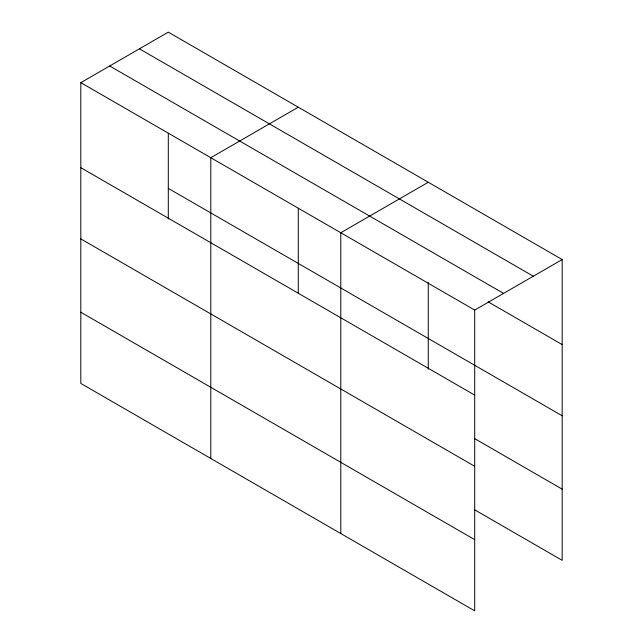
<?xml version="1.0" encoding="UTF-8"?>
<svg xmlns="http://www.w3.org/2000/svg" width="643" height="643" viewBox="0 0 643 643"><rect width="100%" height="100%" fill="white"/><g stroke="black" fill="none" stroke-linecap="round" stroke-linejoin="round"><path stroke-width="0.96" d="M298.28 208.276L298.28 293.168M428.262 282.317L428.262 369.203M80.817 82.658L474.703 310.063L474.703 610.85L80.817 383.445L80.817 82.658L168.297 32.15L562.183 259.555L562.183 560.342L474.349 509.634M298.28 107.196L210.8 157.704L210.8 458.491M428.262 182.242L340.782 232.742L340.782 533.529M474.703 310.063L562.183 259.555M139.427 48.82L533.312 276.225M109.688 65.988L503.573 293.393M488.262 301.913L562.183 344.592M168.297 188.383L562.183 415.788M80.817 167.686L474.703 395.099M474.349 438.438L562.183 489.146M80.817 238.891L474.703 466.296M80.817 312.241L474.703 539.654M168.297 133.23L168.297 219.11"/></g></svg>
